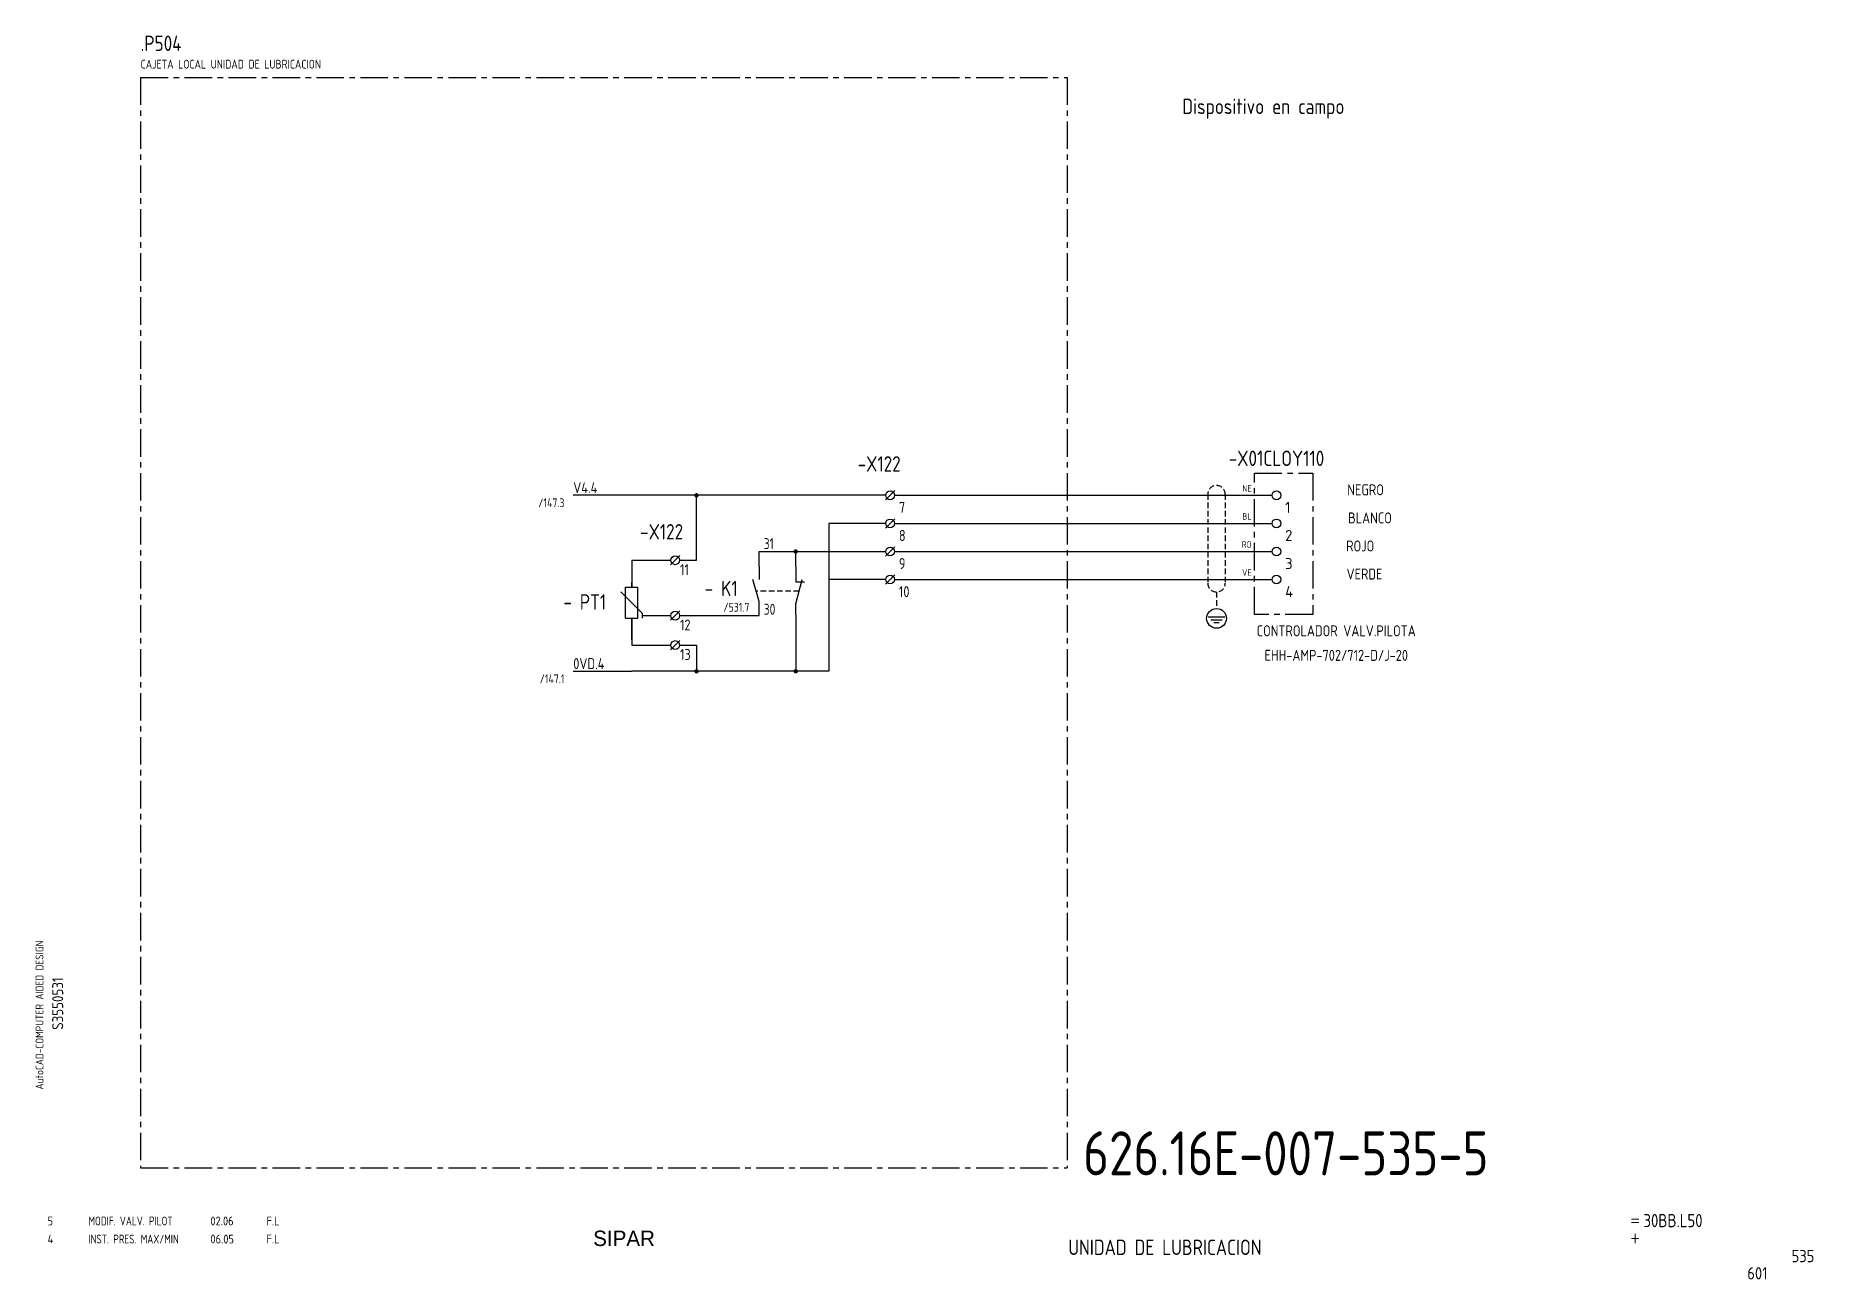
# Model space of a CAD drawing. Extents: x 10 to 414, y 6 to 289.
import ezdxf
from ezdxf.enums import TextEntityAlignment as Align

# ---------------------------------------------------------------- set-up
doc = ezdxf.new("R2010")
doc.units = 0
doc.header["$LTSCALE"] = 5
doc.header["$MEASUREMENT"] = 0
doc.linetypes.add('CENTER', pattern=[2, 1.25, -0.25, 0.25, -0.25])
doc.linetypes.add('HIDDEN', pattern=[0.375, 0.25, -0.125])
doc.layers.get('0').update_dxf_attribs({"linetype": 'CONTINUOUS'})
for name, color, linetype in [('3', 3, 'CONTINUOUS'), ('CART', 7, 'CONTINUOUS'), ('IMP', 2, 'CONTINUOUS')]:
    doc.layers.add(name, color=color, linetype=linetype)
doc.styles.add('DIN', font='DIN.shx', dxfattribs={"width": 0.85})
doc.styles.add('ISO', font='DIN', dxfattribs={"width": 0.8})
doc.styles.add('N', font='ROMANS', dxfattribs={"width": 0.85, "height": 3})
doc.styles.add('SIMPLEX', font='SIMPLEX', dxfattribs={"width": 0.85})
doc.styles.add('X', font='UNIV.SHX', dxfattribs={"height": 3.5})

# ---------------------------------------------------------------- blocks, each defined once
blk = doc.blocks.new('CONNESS')
at = {"linetype": 'Continuous', "const_width": 0.5}
blk.add_lwpolyline([(-0.25, 0, 1), (0.25, 0, 1)], format="xyb", close=True, dxfattribs=at)
blk = doc.blocks.new('NORMALE')
at = {"linetype": 'Continuous'}
blk.add_line((-1.06, -1.06), (1.06, 1.06), dxfattribs=at)
at = {"color": 7}
blk.add_circle((0, 0), 1, dxfattribs=at)
at = {"color": 7, "style": 'SIMPLEX', "flags": 9}
for tag, p in [('QUADRO', (-7.5, 4)), ('SEZIONE', (-7.5, 2.5)), ('NUMO', (-7.5, 1)), ('NUMM', (-7.5, -0.5)), ('NOTEM', (-7.5, -2)), ('NOTEV', (-7.5, -3.5)), ('UTENZA', (-7.5, -5)), ('RIP', (-7.5, -6.5)), ('RAGGIO', (-7.5, -8))]:
    blk.add_attdef(tag, p, '', height=1, dxfattribs=at)
at = {"color": 3, "style": 'SIMPLEX', "flags": 8}
for tag, p in [('NUMI', (1.5, 0.5)), ('MORSETTIERA', (1.5, -2.5))]:
    blk.add_attdef(tag, p, '', height=2, dxfattribs=at)

msp = doc.modelspace()

# ---------------------------------------------------------------- linework, layer by layer
at = {"color": 3, "linetype": 'CENTER'}
for p, q in [((33.56, 279), (244.29, 279)), ((33.56, 279), (33.56, 31)), ((244.29, 279), (244.29, 31)), ((33.56, 31), (244.29, 31))]:
    msp.add_line(p, q, dxfattribs=at)
at = {"linetype": 'Continuous'}
for p, q in [((203, 183.96), (131.95, 183.96)), ((159.98, 169.19), (159.98, 183.96)), ((205, 183.96), (290.85, 183.96)), ((203, 177.57), (190.06, 177.57)), ((190.06, 177.57), (190.06, 143.94)), ((205, 177.57), (290.85, 177.57)), ((174.26, 167.8), (174.26, 171.19)), ((174.26, 171.19), (179.26, 171.19)), ((179.26, 171.19), (203, 171.19)), ((182.53, 167.8), (182.53, 171.19)), ((205, 171.19), (290.85, 171.19)), ((145.25, 169.19), (145.25, 163.05)), ((145.25, 169.19), (154.14, 169.19)), ((145.25, 166.38), (145.25, 163.05)), ((156.14, 169.19), (159.98, 169.19)), ((203, 164.81), (190.06, 164.81)), ((205, 164.81), (290.85, 164.81)), ((145.25, 156.05), (145.25, 149.91)), ((147.7, 156.6), (154.14, 156.6)), ((156.14, 156.6), (168.59, 156.6)), ((168.59, 156.6), (174.26, 156.6)), ((174.26, 156.8), (174.26, 156.8)), ((182.53, 156.8), (182.53, 152.62)), ((145.25, 149.91), (154.14, 149.91)), ((156.14, 149.91), (159.98, 149.91)), ((159.98, 149.91), (159.98, 143.94)), ((182.53, 152.62), (182.53, 143.94)), ((131.95, 143.94), (145.25, 143.94)), ((190.06, 143.94), (145.25, 143.94))]:
    msp.add_line(p, q, dxfattribs=at)
at = {"linetype": 'HIDDEN'}
for p, q in [((276.23, 184.18), (276.23, 163.97)), ((280.23, 184.18), (280.23, 163.97)), ((183.31, 162.15), (173.56, 162.15)), ((278.23, 161.97), (278.23, 158.21))]:
    msp.add_line(p, q, dxfattribs=at)
for p, q in [((174.26, 167.8), (174.26, 164.8)), ((182.53, 167.8), (182.53, 164.3)), ((174.26, 159.8), (172.76, 164.8)), ((182.53, 159.3), (184.03, 164.8)), ((182.53, 164.3), (184.53, 164.3)), ((174.26, 156.6), (174.26, 159.8)), ((182.53, 156.8), (182.53, 159.3)), ((276.31, 156.29), (280.15, 156.29)), ((276.95, 155.65), (279.51, 155.65)), ((277.59, 155.01), (278.87, 155.01))]:
    msp.add_line(p, q)
at = {"color": 7, "linetype": 'Continuous'}
for p, q in [((147.7, 157.1), (142.78, 162.03)), ((147.7, 156.05), (147.7, 157.1))]:
    msp.add_line(p, q, dxfattribs=at)
at = {"color": 3, "linetype": 'CENTER'}
msp.add_lwpolyline([(286.87, 189.01), (300.11, 189.01), (300.11, 156.87), (286.87, 156.87)], close=True, dxfattribs=at)
for centre, radius in [((291.85, 183.96), 1), ((291.85, 177.57), 1), ((291.85, 171.19), 1), ((291.85, 164.81), 1), ((278.23, 155.97), 2.24)]:
    msp.add_circle(centre, radius)
at = {"linetype": 'HIDDEN'}
for centre, start, end in [((278.23, 184.18), 0, 180), ((278.23, 163.97), 180, 0)]:
    msp.add_arc(centre, 2, start, end, dxfattribs=at)
at = {"layer": 'IMP', "color": 7}
for p, q in [((143.85, 156.05), (143.85, 163.05)), ((143.85, 163.05), (146.65, 163.05)), ((146.65, 156.05), (146.65, 163.05)), ((143.85, 156.05), (146.65, 156.05))]:
    msp.add_line(p, q, dxfattribs=at)
at = {"layer": 'IMP', "color": 7, "linetype": 'Continuous'}
for p, q in [((145.25, 163.05), (145.25, 164.1)), ((145.25, 151.07), (145.25, 156.05))]:
    msp.add_line(p, q, dxfattribs=at)

# ---------------------------------------------------------------- block references
for p in [(159.98, 183.96), (182.53, 171.19), (159.98, 143.94), (182.53, 143.94)]:
    msp.add_blockref('CONNESS', p)
at = {"linetype": 'Continuous'}
for p in [(204, 183.96), (204, 177.57), (155.14, 169.19), (204, 171.19), (204, 164.81), (155.14, 156.6), (155.14, 149.91)]:
    msp.add_blockref('NORMALE', p, dxfattribs=at)

# ---------------------------------------------------------------- texts
at = {"color": 3, "style": 'DIN'}
for s, height, width, p in [('.P504', 3.5, 0.85, (33.56, 285)), ('5', 2, 0.9, (12.4, 17.94)), ('MODIF. VALV. PILOT', 2, 0.8, (21.71, 17.94)), ('02.06', 2, 0.9, (49.43, 17.94)), ('F.L', 2, 0.9, (62.19, 17.94)), ('4', 2, 0.9, (12.4, 13.83)), ('INST. PRES. MAX/MIN', 2, 0.8, (21.71, 13.83)), ('06.05', 2, 0.9, (49.43, 13.83)), ('F.L', 2, 0.9, (62.19, 13.83))]:
    msp.add_text(s, height=height, dxfattribs=dict(at, width=width)).set_placement(p)
at = {"style": 'DIN'}
for s, height, width, p in [('CAJETA LOCAL UNIDAD DE LUBRICACION', 2, 0.85, (33.56, 281)), ('V4.4', 2.5, 0.85, (131.95, 184.45)), ('7', 2.5, 0.85, (206, 179.96)), ('31', 2.5, 0.8, (175.26, 171.73)), ('8', 2.5, 0.85, (206, 173.57)), ('11', 2.5, 0.85, (156.22, 165.81)), ('9', 2.5, 0.85, (206, 167.19)), ('10', 2.5, 0.85, (206, 160.81)), ('30', 2.5, 0.8, (175.26, 156.8)), ('12', 2.5, 0.85, (156.22, 153.22)), ('0VD.4', 2.5, 0.85, (131.95, 144.44)), ('13', 2.5, 0.85, (156.22, 146.52))]:
    msp.add_text(s, height=height, dxfattribs=dict(at, width=width)).set_placement(p)
at = {"color": 2, "style": 'DIN', "width": 0.85}
msp.add_text('Dispositivo en campo', height=3.5, dxfattribs=at).set_placement((288.88, 270.66), align=Align.CENTER)
at = {"color": 3, "style": 'DIN', "width": 0.85}
for s, p in [('-X01CLOY110', (291.87, 190.62)), ('- K1', (165.58, 161.03)), ('- PT1', (134.57, 157.97))]:
    msp.add_text(s, height=3.5, dxfattribs=at).set_placement(p, align=Align.CENTER)
at = {"style": 'DIN', "width": 0.85}
for s, height, p in [('NE', 1.5, (286.23, 184.79)), ('/147.3', 2, (129.95, 181.26)), ('BL', 1.5, (286.23, 178.41)), ('RO', 1.5, (286.23, 172.03)), ('VE', 1.5, (286.23, 165.65)), ('/531.7', 2, (172.01, 157.5)), ('/147.1', 2, (129.95, 141.24))]:
    msp.add_text(s, height=height, dxfattribs=at).set_placement(p, align=Align.RIGHT)
for s, p in [('NEGRO', (312.13, 183.96)), ('BLANCO', (313.14, 177.57)), ('ROJO', (310.91, 171.19)), ('VERDE', (311.88, 164.81)), ('CONTROLADOR VALV.PILOTA', (305.46, 151.9)), ('EHH-AMP-702/712-D/J-20', (305.46, 146.32))]:
    msp.add_text(s, height=2.5, dxfattribs=at).set_placement(p, align=Align.CENTER)
at = {"style": 'ISO'}
for s, p in [('1', (293.85, 179.96)), ('2', (293.85, 173.57)), ('3', (293.85, 167.19)), ('4', (293.85, 160.81))]:
    msp.add_text(s, height=2.5, dxfattribs=at).set_placement(p)
at = {"color": 2, "insert": (247.91, 39.33), "char_height": 10, "width": 111.0411, "attachment_point": 1, "style": 'DIN'}
msp.add_mtext('626.16E-007-535-5', dxfattribs=at)
at = {"layer": '3', "style": 'DIN', "width": 0.85}
for p in [(201.52, 189.35), (152.04, 173.92)]:
    msp.add_text('-X122', height=3.5, dxfattribs=at).set_placement(p, align=Align.CENTER)
at = {"layer": '3', "color": 2, "style": 'DIN', "width": 0.85}
msp.add_text('UNIDAD DE LUBRICACION', height=3.5, dxfattribs=at).set_placement((266.5, 11.2), align=Align.CENTER)
at = {"layer": 'CART', "color": 1, "style": 'DIN', "width": 0.9}
msp.add_text('AutoCAD-COMPUTER AIDED DESIGN', height=1.8, rotation=90, dxfattribs=at).set_placement((11.47, 48.84))
at = {"layer": 'CART', "color": 3, "style": 'N', "width": 0.85}
for s, p in [('=', (372.24, 17.91)), ('+', (372.24, 13.87))]:
    msp.add_text(s, height=2.5, dxfattribs=at).set_placement(p)
at = {"layer": 'CART', "color": 3, "style": 'DIN', "width": 0.9, "flags": 1}
msp.add_attdef('S3550531', text='', height=2.5, rotation=90, dxfattribs=at).set_placement((15.95, 68.38), align=Align.CENTER)
at = {"layer": 'CART', "color": 3, "style": 'DIN', "width": 0.85}
msp.add_attdef('30BB.L50', text='', height=3, dxfattribs=at).set_placement((375.33, 16.63), align=Align.BOTTOM_LEFT)
at = {"layer": 'CART', "color": 6, "style": 'X', "flags": 1}
msp.add_attdef('SIPAR', text='', height=3.5, dxfattribs=at).set_placement((143.5, 15), align=Align.MIDDLE)
at = {"layer": 'CART', "color": 2, "style": 'DIN', "width": 0.9, "flags": 1}
msp.add_attdef('535', text='', height=2.8, dxfattribs=at).set_placement((414.2, 9.56), align=Align.RIGHT)
at = {"layer": 'CART', "color": 7, "style": 'DIN', "width": 0.9, "flags": 1}
msp.add_attdef('601', (398.93, 5.65), '', height=2.8, dxfattribs=at)

doc.saveas('drawing.dxf')
